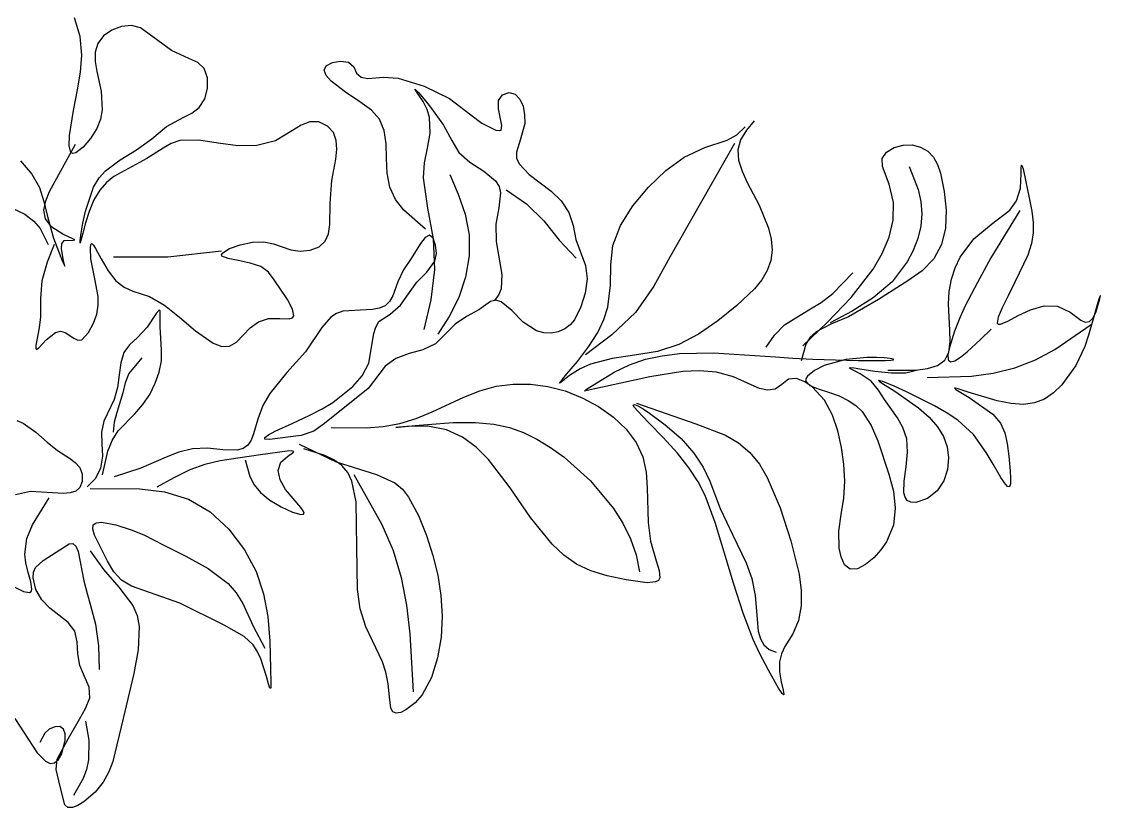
# Model space of a CAD drawing. Extents: x 1292 to 1769, y 219 to 688.
# Drawn here: x 1594.8 to 1769.2, y 363.5 to 490.5 of the extents above; entities that cross this region are included whole.
import ezdxf

# ---------------------------------------------------------------- set-up
doc = ezdxf.new("R2010")
doc.units = 0
doc.header["$LTSCALE"] = 0.9
doc.header["$MEASUREMENT"] = 0
doc.layers.add('3', color=3, linetype='CONTINUOUS')

msp = doc.modelspace()

# ---------------------------------------------------------------- linework, layer by layer
at = {"layer": '3'}
for p, q in [((1604.23, 488.14), (1603.32, 491.15)), ((1609.36, 489.17), (1608.02, 488.22)), ((1610.93, 489.77), (1609.36, 489.17)), ((1612.54, 489.93), (1610.93, 489.77)), ((1614, 489.55), (1612.54, 489.93)), ((1618.99, 485.87), (1614, 489.55)), ((1604.48, 485.13), (1604.23, 488.14)), ((1607.09, 486.99), (1606.68, 485.59)), ((1608.02, 488.22), (1607.09, 486.99)), ((1604.3, 482.37), (1604.48, 485.13)), ((1606.68, 485.59), (1606.68, 484.06)), ((1621.79, 484.56), (1618.99, 485.87)), ((1606.68, 484.06), (1606.93, 482.46)), ((1623.23, 483.94), (1621.79, 484.56)), ((1624.3, 482.93), (1623.23, 483.94)), ((1603.82, 479.53), (1604.3, 482.37)), ((1606.93, 482.46), (1607.61, 479.28)), ((1624.82, 481.45), (1624.3, 482.93)), ((1624.82, 479.73), (1624.82, 481.45)), ((1624.36, 478.05), (1624.82, 479.73)), ((1603.15, 476.18), (1603.82, 479.53)), ((1607.61, 479.28), (1607.78, 476.26)), ((1623.48, 476.67), (1624.36, 478.05)), ((1658.37, 479.56), (1658.41, 479.61)), ((1658.88, 478.83), (1658.37, 479.56)), ((1658.41, 479.61), (1658.94, 479.06)), ((1659.66, 477.64), (1658.88, 478.83)), ((1658.94, 479.06), (1659.81, 478.04)), ((1659.81, 478.04), (1660.87, 476.72)), ((1607.78, 476.26), (1607.5, 474.76)), ((1622.27, 475.74), (1623.48, 476.67)), ((1660.34, 476.31), (1659.66, 477.64)), ((1660.72, 475.01), (1660.34, 476.31)), ((1660.87, 476.72), (1662.96, 473.79)), ((1602.5, 472.15), (1603.15, 476.18)), ((1607.5, 474.76), (1606.9, 473.23)), ((1618.19, 473.56), (1620.88, 475.06)), ((1620.88, 475.06), (1622.27, 475.74)), ((1660.81, 472.5), (1660.72, 475.01)), ((1713.19, 474.5), (1711.95, 472.99)), ((1606.9, 473.23), (1605.92, 471.66)), ((1615.83, 471.59), (1618.19, 473.56)), ((1638.58, 472.95), (1635.79, 471.26)), ((1639.95, 473.81), (1638.58, 472.95)), ((1641.34, 474.35), (1639.95, 473.81)), ((1642.8, 474.33), (1641.34, 474.35)), ((1644.2, 473.64), (1642.8, 474.33)), ((1645.17, 472.6), (1644.2, 473.64)), ((1662.96, 473.79), (1664.31, 471.3)), ((1710.4, 472.22), (1711.72, 473.52)), ((1711.95, 472.99), (1710.98, 471.44)), ((1602.44, 470.43), (1602.5, 472.15)), ((1605.92, 471.66), (1604.69, 470.23)), ((1613.32, 469.78), (1615.83, 471.59)), ((1620.37, 471.29), (1618.97, 470.83)), ((1623.39, 471.36), (1620.37, 471.29)), ((1626.55, 470.86), (1623.39, 471.36)), ((1635.79, 471.26), (1632.82, 470.49)), ((1645.64, 471.34), (1645.17, 472.6)), ((1645.73, 469.91), (1645.64, 471.34)), ((1660.38, 470.08), (1660.81, 472.5)), ((1664.31, 471.3), (1665.45, 469.36)), ((1705.23, 470.2), (1708.81, 471.35)), ((1708.81, 471.35), (1710.4, 472.22)), ((1710.98, 471.44), (1710.55, 469.83)), ((1602.73, 469.38), (1602.44, 470.43)), ((1603.06, 469.22), (1602.73, 469.38)), ((1603.52, 469.33), (1603.06, 469.22)), ((1604.69, 470.23), (1603.52, 469.33)), ((1610.68, 468.19), (1613.32, 469.78)), ((1617.63, 470.1), (1615.01, 468.38)), ((1618.97, 470.83), (1617.63, 470.1)), ((1629.72, 470.46), (1626.55, 470.86)), ((1632.82, 470.49), (1629.72, 470.46)), ((1645.57, 468.32), (1645.73, 469.91)), ((1659.9, 467.69), (1660.38, 470.08)), ((1665.45, 469.36), (1667.22, 467.79)), ((1710, 470.81), (1699.55, 452.45)), ((1701.91, 468.62), (1705.23, 470.2)), ((1710.55, 469.83), (1710.69, 468.13)), ((1733.89, 468.39), (1734.57, 469.45)), ((1734.57, 469.45), (1735.83, 470.21)), ((1735.83, 470.21), (1737.27, 470.58)), ((1737.27, 470.58), (1738.74, 470.59)), ((1738.74, 470.59), (1740.11, 470.25)), ((1740.11, 470.25), (1741.28, 469.59)), ((1741.28, 469.59), (1742.18, 468.62)), ((1608.3, 466.43), (1610.68, 468.19)), ((1615.01, 468.38), (1609.68, 465.5)), ((1644.94, 464.83), (1645.57, 468.32)), ((1659.76, 465.27), (1659.9, 467.69)), ((1667.22, 467.79), (1669.48, 466.38)), ((1698.9, 466.44), (1701.91, 468.62)), ((1710.69, 468.13), (1711.25, 466.36)), ((1733.94, 467.11), (1733.89, 468.39)), ((1742.18, 468.62), (1742.86, 467.43)), ((1607.28, 465.27), (1608.3, 466.43)), ((1669.48, 466.38), (1671.4, 464.82)), ((1696.1, 463.78), (1698.9, 466.44)), ((1711.25, 466.36), (1712.08, 464.55)), ((1735.03, 464.23), (1733.94, 467.11)), ((1742.86, 467.43), (1743.35, 466.06)), ((1743.35, 466.06), (1743.94, 463.07)), ((1756.24, 463.63), (1756.37, 465.96)), ((1756.37, 466.86), (1756.4, 467.35)), ((1756.37, 465.96), (1756.37, 466.86)), ((1756.4, 467.35), (1756.5, 467.28)), ((1756.5, 467.28), (1756.68, 466.71)), ((1756.68, 466.71), (1757.15, 464.61)), ((1606.41, 463.76), (1607.28, 465.27)), ((1608.47, 464.53), (1607.39, 463.3)), ((1609.68, 465.5), (1608.47, 464.53)), ((1644.66, 461.16), (1644.94, 464.83)), ((1660.43, 460.38), (1659.76, 465.27)), ((1671.4, 464.82), (1671.96, 463.9)), ((1712.08, 464.55), (1714, 460.85)), ((1735.73, 461.3), (1735.03, 464.23)), ((1757.15, 464.61), (1757.67, 462.06)), ((1605.1, 459.91), (1606.41, 463.76)), ((1607.39, 463.3), (1606.46, 461.71)), ((1672.17, 462.85), (1671.93, 460.44)), ((1671.96, 463.9), (1672.17, 462.85)), ((1693.57, 460.78), (1696.1, 463.78)), ((1743.94, 463.07), (1744.22, 460.04)), ((1755.62, 461.57), (1756.24, 463.63)), ((1606.46, 461.71), (1605.7, 459.85)), ((1644.61, 457.71), (1644.66, 461.16)), ((1691.57, 457.59), (1693.57, 460.78)), ((1714, 460.85), (1715.5, 457.16)), ((1735.7, 458.44), (1735.73, 461.3)), ((1754.53, 460.04), (1755.62, 461.57)), ((1757.67, 462.06), (1758.08, 459.88)), ((1593.36, 460.31), (1595.26, 459.39)), ((1595.26, 459.39), (1596.72, 458.29)), ((1604.66, 457.97), (1605.1, 459.91)), ((1605.7, 459.85), (1605.1, 457.98)), ((1661.36, 455.43), (1660.43, 460.38)), ((1671.93, 460.44), (1671.45, 457.77)), ((1744.22, 460.04), (1744.12, 457.14)), ((1756.17, 460), (1751.47, 452.35)), ((1751.58, 457.8), (1754.53, 460.04)), ((1758.08, 459.88), (1758.32, 458.05)), ((1596.72, 458.29), (1597.75, 457.08)), ((1597.75, 457.08), (1599.07, 454.49)), ((1604.37, 456.32), (1604.66, 457.97)), ((1605.1, 457.98), (1604.65, 456.33)), ((1644.37, 456.24), (1644.61, 457.71)), ((1671.45, 457.77), (1671.49, 454.99)), ((1690.36, 454.36), (1691.57, 457.59)), ((1715.5, 457.16), (1715.94, 455.36)), ((1735.05, 455.68), (1735.7, 458.44)), ((1744.12, 457.14), (1743.5, 454.48)), ((1748.7, 455.44), (1751.58, 457.8)), ((1758.32, 458.05), (1758.33, 456.38)), ((1604.22, 455.17), (1604.37, 456.32)), ((1604.65, 456.33), (1604.36, 455.16)), ((1643.82, 455.02), (1644.37, 456.24)), ((1661.59, 450.46), (1661.36, 455.43)), ((1715.94, 455.36), (1716.09, 453.6)), ((1733.92, 453.03), (1735.05, 455.68)), ((1746.49, 452.45), (1748.7, 455.44)), ((1758.33, 456.38), (1758.05, 454.69)), ((1600.05, 454.49), (1598.87, 451.66)), ((1604.22, 454.73), (1604.22, 455.17)), ((1604.36, 455.16), (1604.22, 454.73)), ((1605.89, 453.92), (1605.95, 454.5)), ((1605.98, 452.16), (1605.89, 453.92)), ((1605.95, 454.5), (1606.12, 454.65)), ((1606.12, 454.65), (1606.38, 454.42)), ((1606.38, 454.42), (1606.72, 453.88)), ((1606.72, 453.88), (1607.62, 452.19)), ((1627.27, 453.16), (1628.37, 453.83)), ((1628.37, 453.83), (1630.1, 454.47)), ((1630.1, 454.47), (1632.08, 454.89)), ((1632.08, 454.89), (1633.92, 454.94)), ((1633.92, 454.94), (1635.48, 454.62)), ((1635.48, 454.62), (1638.28, 453.66)), ((1638.28, 453.66), (1639.81, 453.45)), ((1639.81, 453.45), (1641.43, 453.6)), ((1641.43, 453.6), (1642.85, 454.13)), ((1642.85, 454.13), (1643.82, 455.02)), ((1671.49, 454.99), (1672.43, 449.67)), ((1690.02, 451.19), (1690.36, 454.36)), ((1716.09, 453.6), (1715.9, 451.91)), ((1743.5, 454.48), (1742.25, 452.17)), ((1758.05, 454.69), (1757.43, 452.8)), ((1606.6, 448.93), (1605.98, 452.16)), ((1607.62, 452.19), (1608.74, 450.24)), ((1609.63, 452.52), (1618.38, 452.51)), ((1618.38, 452.51), (1627.07, 453.5)), ((1627.07, 452.85), (1627.27, 453.16)), ((1627.16, 452.6), (1627.07, 452.85)), ((1628.14, 452.22), (1627.16, 452.6)), ((1629.8, 451.9), (1628.14, 452.22)), ((1631.72, 451.51), (1629.8, 451.9)), ((1699.55, 452.45), (1697, 447.77)), ((1715.9, 451.91), (1715.32, 450.31)), ((1732.43, 450.51), (1733.92, 453.03)), ((1742.25, 452.17), (1740.34, 450.26)), ((1745.68, 450.73), (1746.49, 452.45)), ((1751.47, 452.35), (1749.3, 448.37)), ((1757.43, 452.8), (1755.37, 448.41)), ((1598.87, 451.66), (1598.04, 448.64)), ((1608.74, 450.24), (1610.01, 448.63)), ((1633.46, 450.92), (1631.72, 451.51)), ((1634.68, 450.03), (1633.46, 450.92)), ((1635.6, 448.8), (1634.68, 450.03)), ((1661, 445.57), (1661.59, 450.46)), ((1689.99, 447.93), (1690.02, 451.19)), ((1715.32, 450.31), (1714.42, 448.78)), ((1728.88, 445.92), (1732.43, 450.51)), ((1740.34, 450.26), (1738.02, 448.63)), ((1745.08, 448.89), (1745.68, 450.73)), ((1598.04, 448.64), (1597.81, 445.77)), ((1607.14, 446.11), (1606.6, 448.93)), ((1610.01, 448.63), (1611.35, 447.6)), ((1637.75, 445.6), (1635.6, 448.8)), ((1672.43, 449.67), (1672.32, 447.36)), ((1714.42, 448.78), (1713.25, 447.32)), ((1738.02, 448.63), (1733.29, 445.59)), ((1744.73, 446.93), (1745.08, 448.89)), ((1749.3, 448.37), (1747.34, 444.57)), ((1755.37, 448.41), (1754.25, 446.22)), ((1611.35, 447.6), (1612.73, 446.97)), ((1612.73, 446.97), (1615.43, 446.07)), ((1672.32, 447.36), (1671.89, 446.33)), ((1689.53, 444.36), (1689.99, 447.93)), ((1697, 447.77), (1693.99, 443.49)), ((1713.25, 447.32), (1710.4, 444.62)), ((1744.62, 444.87), (1744.73, 446.93)), ((1597.81, 445.77), (1597.81, 442.83)), ((1607.15, 444.7), (1607.14, 446.11)), ((1615.43, 446.07), (1617.89, 444.68)), ((1638.58, 444.07), (1637.75, 445.6)), ((1659.84, 440.75), (1661, 445.57)), ((1671.89, 446.33), (1671.14, 445.42)), ((1725.03, 441.89), (1728.88, 445.92)), ((1733.29, 445.59), (1728.47, 442.83)), ((1744.86, 440.67), (1744.62, 444.87)), ((1754.25, 446.22), (1753.29, 444.28)), ((1768.48, 443.65), (1769.09, 445.71)), ((1768.94, 445.68), (1768.67, 444.76)), ((1769.13, 446.23), (1768.94, 445.68)), ((1769.09, 445.71), (1769.18, 446.26)), ((1769.18, 446.26), (1769.13, 446.23)), ((1606.37, 441.77), (1606.9, 443.26)), ((1606.9, 443.26), (1607.15, 444.7)), ((1617.89, 444.68), (1620.28, 442.75)), ((1638.78, 442.96), (1638.58, 444.07)), ((1688.91, 442.39), (1689.53, 444.36)), ((1693.99, 443.49), (1690.2, 439.88)), ((1710.4, 444.62), (1707.31, 442.17)), ((1747.34, 444.57), (1746.45, 442.67)), ((1753.29, 444.28), (1752.65, 442.74)), ((1755.88, 443.02), (1757.9, 443.96)), ((1757.9, 443.96), (1760.09, 444.58)), ((1760.09, 444.58), (1762.27, 444.54)), ((1762.27, 444.54), (1764.27, 443.56)), ((1764.27, 443.56), (1765.99, 442.29)), ((1768.67, 444.76), (1767.95, 442.29)), ((1767.99, 442.66), (1768.48, 443.65)), ((1597.81, 442.83), (1597.61, 441.04)), ((1605.56, 440.26), (1606.37, 441.77)), ((1620.28, 442.75), (1622.87, 440.55)), ((1631.74, 441.01), (1633.06, 442.01)), ((1633.06, 442.01), (1634.68, 442.53)), ((1634.68, 442.53), (1636.5, 442.54)), ((1636.5, 442.54), (1638.04, 442.51)), ((1638.04, 442.51), (1638.54, 442.65)), ((1638.54, 442.65), (1638.78, 442.96)), ((1687.91, 440.26), (1688.91, 442.39)), ((1707.31, 442.17), (1704.22, 440.02)), ((1721.05, 438.14), (1725.03, 441.89)), ((1725.73, 441.7), (1723.22, 440.38)), ((1728.47, 442.83), (1725.73, 441.7)), ((1746.45, 442.67), (1745.58, 440.48)), ((1752.65, 442.74), (1752.51, 441.8)), ((1752.51, 441.8), (1752.67, 441.6)), ((1752.67, 441.6), (1753.01, 441.6)), ((1753.01, 441.6), (1754.19, 442.12)), ((1754.19, 442.12), (1755.88, 443.02)), ((1761.83, 437.52), (1767.71, 441.58)), ((1765.99, 442.29), (1766.74, 441.95)), ((1766.74, 441.95), (1767.41, 442.04)), ((1767.95, 442.29), (1767.24, 439.86)), ((1767.41, 442.04), (1767.99, 442.66)), ((1597.61, 441.04), (1597.22, 439.05)), ((1598.73, 439.08), (1600.25, 440.28)), ((1600.25, 440.28), (1601.04, 440.48)), ((1601.04, 440.48), (1601.8, 440.29)), ((1601.8, 440.29), (1603.21, 439.35)), ((1604.48, 439.09), (1605.56, 440.26)), ((1622.87, 440.55), (1625.72, 438.54)), ((1629.52, 438.74), (1630.6, 439.82)), ((1630.6, 439.82), (1631.74, 441.01)), ((1690.2, 439.88), (1685.93, 436.67)), ((1686.44, 437.96), (1687.91, 440.26)), ((1704.22, 440.02), (1701.01, 438.32)), ((1723.22, 440.38), (1722.24, 439.5)), ((1745.58, 440.48), (1744.76, 437.87)), ((1744.9, 438.75), (1744.86, 440.67)), ((1749.8, 439.16), (1751.5, 440.84)), ((1767.24, 439.86), (1766.64, 438.01)), ((1597.07, 438.22), (1597.04, 437.67)), ((1597.22, 439.05), (1597.07, 438.22)), ((1597.19, 437.54), (1597.55, 437.82)), ((1597.55, 437.82), (1598.73, 439.08)), ((1603.21, 439.35), (1603.87, 439.03)), ((1603.87, 439.03), (1604.48, 439.09)), ((1625.72, 438.54), (1627.12, 438.02)), ((1627.12, 438.02), (1628.39, 438.06)), ((1628.39, 438.06), (1629.52, 438.74)), ((1684.62, 435.59), (1686.44, 437.96)), ((1701.01, 438.32), (1697.55, 437.22)), ((1721.54, 438.4), (1720.81, 435.69)), ((1722.24, 439.5), (1721.54, 438.4)), ((1744.76, 437.87), (1744.53, 436.68)), ((1744.68, 437.09), (1744.9, 438.75)), ((1747.62, 437.15), (1749.8, 439.16)), ((1766.64, 438.01), (1765.2, 434.93)), ((1597.04, 437.67), (1597.19, 437.54)), ((1614.21, 436.18), (1612.09, 433.65)), ((1690.23, 436.07), (1686.75, 435.16)), ((1693.88, 436.61), (1690.23, 436.07)), ((1697.55, 437.22), (1693.88, 436.61)), ((1744.02, 435.79), (1744.68, 437.09)), ((1744.53, 436.68), (1744.56, 435.84)), ((1745.63, 435.71), (1746.56, 436.3)), ((1746.56, 436.3), (1747.62, 437.15)), ((1758.68, 435.86), (1761.83, 437.52)), ((1682.92, 433.57), (1684.62, 435.59)), ((1685.05, 434.4), (1683.36, 433.32)), ((1686.75, 435.16), (1685.05, 434.4)), ((1728.54, 434.58), (1728.78, 434.62)), ((1728.76, 434.4), (1728.54, 434.58)), ((1729.42, 434.07), (1728.76, 434.4)), ((1728.78, 434.62), (1729.39, 434.55)), ((1729.39, 434.55), (1730.3, 434.41)), ((1730.3, 434.41), (1732.71, 434.03)), ((1739.27, 434.21), (1741.22, 434.44)), ((1741.22, 434.44), (1742.84, 434.93)), ((1742.84, 434.93), (1744.02, 435.79)), ((1744.56, 435.84), (1744.93, 435.52)), ((1744.93, 435.52), (1745.63, 435.71)), ((1751.86, 433.71), (1755.33, 434.59)), ((1755.33, 434.59), (1758.68, 435.86)), ((1765.2, 434.93), (1762.96, 431.84)), ((1612.09, 433.65), (1611.5, 432.15)), ((1681.85, 432.29), (1682.27, 432.81)), ((1682.54, 432.68), (1681.94, 432.2)), ((1682.27, 432.81), (1682.92, 433.57)), ((1683.36, 433.32), (1682.54, 432.68)), ((1730.33, 433.6), (1729.42, 434.07)), ((1732.1, 432.4), (1730.33, 433.6)), ((1732.71, 434.03), (1735.39, 433.73)), ((1734.8, 434.21), (1739.27, 434.21)), ((1735.39, 433.73), (1737.72, 433.77)), ((1737.72, 433.77), (1739.47, 434.21)), ((1741.19, 432.98), (1748.32, 433.21)), ((1748.32, 433.21), (1751.86, 433.71)), ((1611.5, 432.15), (1611.13, 430.53)), ((1666.24, 429.84), (1668.83, 430.86)), ((1668.83, 430.86), (1671.5, 431.59)), ((1671.5, 431.59), (1674.24, 431.94)), ((1674.24, 431.94), (1677.04, 431.93)), ((1677.04, 431.93), (1679.85, 431.56)), ((1679.85, 431.56), (1682.64, 430.82)), ((1681.72, 432.07), (1681.85, 432.29)), ((1681.94, 432.2), (1681.72, 432.07)), ((1733.33, 430.98), (1732.1, 432.4)), ((1733.43, 432.54), (1733.32, 432.52)), ((1733.32, 432.52), (1733.45, 432.38)), ((1734.29, 429.47), (1733.33, 430.98)), ((1734.3, 432.25), (1733.43, 432.54)), ((1733.45, 432.38), (1734.36, 431.77)), ((1735.84, 431.6), (1734.3, 432.25)), ((1734.36, 431.77), (1735.92, 430.78)), ((1737.84, 430.69), (1735.84, 431.6)), ((1745.73, 431.28), (1745.61, 431.26)), ((1745.61, 431.26), (1745.83, 431.08)), ((1746.17, 431.17), (1745.73, 431.28)), ((1745.83, 431.08), (1746.34, 430.76)), ((1747.78, 430.65), (1746.17, 431.17)), ((1762.96, 431.84), (1761.6, 430.52)), ((1611.13, 430.53), (1610.17, 427.35)), ((1661.14, 427.46), (1666.24, 429.84)), ((1682.64, 430.82), (1685.39, 429.73)), ((1685.39, 429.73), (1688.02, 428.31)), ((1736.35, 426.5), (1734.29, 429.47)), ((1735.92, 430.78), (1739.77, 428.1)), ((1742.34, 428.41), (1737.84, 430.69)), ((1746.34, 430.76), (1747.97, 429.78)), ((1752.47, 429.23), (1747.78, 430.65)), ((1747.97, 429.78), (1751.78, 427.06)), ((1754.76, 428.78), (1752.47, 429.23)), ((1760.12, 429.52), (1758.52, 428.9)), ((1761.6, 430.52), (1760.12, 429.52)), ((1610.17, 427.35), (1609.72, 425.78)), ((1658.57, 426.38), (1661.14, 427.46)), ((1688.02, 428.31), (1690.44, 426.59)), ((1739.77, 428.1), (1741.5, 426.59)), ((1744.42, 427.22), (1742.34, 428.41)), ((1756.75, 428.66), (1754.76, 428.78)), ((1758.52, 428.9), (1756.75, 428.66)), ((1593.99, 426.05), (1595.03, 425.62)), ((1595.03, 425.62), (1597.08, 424.18)), ((1609.72, 425.78), (1609.54, 424.14)), ((1655.94, 425.57), (1658.57, 426.38)), ((1660.38, 425.42), (1664.55, 425.7)), ((1664.55, 425.7), (1668.13, 425.72)), ((1668.13, 425.72), (1671.11, 425.46)), ((1690.44, 426.59), (1692.52, 424.63)), ((1737.26, 424.9), (1736.35, 426.5)), ((1741.5, 426.59), (1742.85, 425.05)), ((1746.13, 426.09), (1744.42, 427.22)), ((1748.67, 423.8), (1746.13, 426.09)), ((1751.78, 427.06), (1753.02, 425.61)), ((1753.02, 425.61), (1753.75, 424.07)), ((1597.08, 424.18), (1598.88, 422.57)), ((1644.81, 424.93), (1650.46, 424.89)), ((1650.46, 424.89), (1653.23, 425.09)), ((1653.23, 425.09), (1655.94, 425.57)), ((1655.75, 424.97), (1655.24, 424.92)), ((1655.24, 424.92), (1655.64, 424.96)), ((1655.64, 424.96), (1656.76, 425.08)), ((1657.04, 425.1), (1655.75, 424.97)), ((1656.76, 425.08), (1658.4, 425.25)), ((1660.45, 425.12), (1657.04, 425.1)), ((1658.4, 425.25), (1660.38, 425.42)), ((1663.47, 424.52), (1660.45, 425.12)), ((1666.05, 423.35), (1663.47, 424.52)), ((1671.11, 425.46), (1673.65, 424.93)), ((1673.65, 424.93), (1675.92, 424.12)), ((1675.92, 424.12), (1678.08, 423.04)), ((1692.52, 424.63), (1694.15, 422.47)), ((1737.87, 423.06), (1737.26, 424.9)), ((1742.85, 425.05), (1743.82, 423.46)), ((1753.75, 424.07), (1754.13, 422.34)), ((1598.88, 422.57), (1600.57, 421.18)), ((1639.65, 422.23), (1645.63, 419.39)), ((1668.28, 421.72), (1666.05, 423.35)), ((1678.08, 423.04), (1680.27, 421.69)), ((1694.15, 422.47), (1695.22, 420.16)), ((1738.01, 420.91), (1737.87, 423.06)), ((1743.82, 423.46), (1744.41, 421.78)), ((1750.73, 420.9), (1748.67, 423.8)), ((1754.13, 422.34), (1754.35, 420.31)), ((1600.57, 421.18), (1602.52, 419.96)), ((1633.37, 420.48), (1629.73, 419.97)), ((1637.69, 421.09), (1633.37, 420.48)), ((1636.68, 419.32), (1638.01, 420.42)), ((1638.42, 421.13), (1637.69, 421.09)), ((1638.01, 420.42), (1638.61, 420.81)), ((1638.77, 421.05), (1638.42, 421.13)), ((1638.61, 420.81), (1638.77, 421.05)), ((1643.77, 420.4), (1640.39, 421.49)), ((1645.26, 419.69), (1643.77, 420.4)), ((1670.24, 419.74), (1668.28, 421.72)), ((1680.27, 421.69), (1682.48, 420.1)), ((1737.77, 418.54), (1738.01, 420.91)), ((1744.41, 421.78), (1744.63, 420)), ((1751.84, 419), (1750.73, 420.9)), ((1602.52, 419.96), (1603.44, 419.28)), ((1603.44, 419.28), (1604.15, 418.43)), ((1624.37, 418.93), (1621.97, 418.07)), ((1626.84, 419.51), (1624.37, 418.93)), ((1629.73, 419.97), (1626.84, 419.51)), ((1630.89, 419.71), (1631.68, 416.99)), ((1636.22, 417.97), (1636.68, 419.32)), ((1646.52, 418.79), (1645.26, 419.69)), ((1645.63, 419.39), (1652.14, 417.34)), ((1647.49, 417.63), (1646.52, 418.79)), ((1673.74, 415.17), (1670.24, 419.74)), ((1682.48, 420.1), (1686.75, 416.29)), ((1695.22, 420.16), (1695.74, 417.72)), ((1744.63, 420), (1744.45, 418.13)), ((1753.09, 416.85), (1751.84, 419)), ((1754.35, 420.31), (1754.57, 417.91)), ((1604.15, 418.43), (1604.53, 417.36)), ((1604.53, 417.36), (1604.54, 416.19)), ((1621.97, 418.07), (1619.38, 416.8)), ((1631.68, 416.99), (1632.37, 415.67)), ((1636.55, 416.47), (1636.22, 417.97)), ((1648.16, 416.23), (1647.49, 417.63)), ((1652.14, 417.34), (1655.11, 415.97)), ((1695.74, 417.72), (1695.91, 415.15)), ((1737.47, 416.26), (1737.77, 418.54)), ((1744.45, 418.13), (1743.85, 416.3)), ((1754.57, 417.91), (1754.65, 416.75)), ((1604.2, 415.23), (1603.54, 414.63)), ((1604.54, 416.19), (1604.2, 415.23)), ((1619.38, 416.8), (1616.64, 415.29)), ((1632.37, 415.67), (1633.39, 414.39)), ((1637.45, 414.91), (1636.55, 416.47)), ((1648.85, 412.91), (1648.16, 416.23)), ((1655.11, 415.97), (1656.32, 414.94)), ((1677.06, 410.39), (1673.74, 415.17)), ((1686.75, 416.29), (1690.46, 411.85)), ((1695.91, 415.15), (1696.06, 409.56)), ((1737.42, 414.35), (1737.47, 416.26)), ((1743.85, 416.3), (1742.79, 414.68)), ((1753.68, 415.95), (1753.09, 416.85)), ((1754.17, 415.39), (1753.68, 415.95)), ((1754.49, 415.33), (1754.17, 415.39)), ((1754.64, 415.83), (1754.49, 415.33)), ((1754.65, 416.75), (1754.64, 415.83)), ((1596.19, 414.55), (1593.79, 414.04)), ((1601.51, 414.26), (1596.19, 414.55)), ((1596.53, 409.2), (1599.21, 413.57)), ((1602.63, 414.33), (1601.51, 414.26)), ((1603.54, 414.63), (1602.63, 414.33)), ((1633.39, 414.39), (1634.87, 413.16)), ((1639.89, 411.99), (1637.45, 414.91)), ((1656.32, 414.94), (1657.34, 413.68)), ((1657.34, 413.68), (1658.95, 410.67)), ((1737.59, 413.63), (1737.42, 414.35)), ((1737.94, 413.11), (1737.59, 413.63)), ((1741.21, 413.45), (1739.32, 412.82)), ((1742.79, 414.68), (1741.21, 413.45)), ((1634.87, 413.16), (1636.72, 412.07)), ((1636.72, 412.07), (1638.55, 411.24)), ((1640.3, 411.46), (1639.89, 411.99)), ((1648.94, 405.59), (1648.85, 412.91)), ((1690.46, 411.85), (1691.98, 409.45)), ((1738.51, 412.84), (1737.94, 413.11)), ((1739.32, 412.82), (1738.51, 412.84)), ((1638.55, 411.24), (1639.93, 410.86)), ((1639.93, 410.86), (1640.33, 410.89)), ((1640.47, 411.08), (1640.3, 411.46)), ((1640.33, 410.89), (1640.47, 411.08)), ((1658.95, 410.67), (1660.21, 407.44)), ((1680.54, 406.05), (1677.06, 410.39)), ((1595.61, 406.95), (1596.53, 409.2)), ((1691.98, 409.45), (1693.21, 406.94)), ((1696.06, 409.56), (1696.46, 406.53)), ((1595.27, 404.46), (1595.61, 406.95)), ((1660.21, 407.44), (1661.25, 404.24)), ((1693.21, 406.94), (1694.1, 404.32)), ((1696.46, 406.53), (1697.36, 403.34)), ((1598.24, 403.43), (1601.7, 405.62)), ((1601.7, 405.62), (1602.46, 406.13)), ((1602.46, 406.13), (1603.07, 406.17)), ((1603.07, 406.17), (1603.53, 405.71)), ((1603.53, 405.71), (1603.89, 404.86)), ((1603.89, 404.86), (1604.84, 400.12)), ((1605.84, 404.97), (1607.99, 401.96)), ((1649.06, 398.73), (1648.94, 405.59)), ((1682.44, 404.27), (1680.54, 406.05)), ((1595.42, 403.04), (1595.27, 404.46)), ((1595.8, 401.49), (1595.42, 403.04)), ((1596.99, 402.26), (1598.24, 403.43)), ((1661.25, 404.24), (1662.05, 401.02)), ((1684.5, 402.84), (1682.44, 404.27)), ((1694.1, 404.32), (1694.66, 401.6)), ((1697.36, 403.34), (1697.86, 401.8)), ((1596.24, 399.97), (1595.8, 401.49)), ((1596.61, 400.64), (1596.68, 401.52)), ((1596.68, 401.52), (1596.99, 402.26)), ((1607.99, 401.96), (1610.48, 399.1)), ((1686.79, 401.76), (1684.5, 402.84)), ((1689.42, 400.94), (1686.79, 401.76)), ((1697.86, 401.8), (1697.95, 400.59)), ((1592.29, 399.83), (1595.06, 398.43)), ((1596.43, 398.79), (1596.24, 399.97)), ((1597.05, 398.73), (1596.61, 400.64)), ((1604.84, 400.12), (1605.34, 398.09)), ((1662.05, 401.02), (1662.55, 397.76)), ((1692.48, 400.29), (1689.42, 400.94)), ((1695.9, 399.82), (1692.48, 400.29)), ((1697.26, 399.95), (1695.9, 399.82)), ((1697.71, 400.2), (1697.26, 399.95)), ((1697.95, 400.59), (1697.71, 400.2)), ((1595.06, 398.43), (1596.06, 398.25)), ((1596.06, 398.25), (1596.33, 398.42)), ((1596.33, 398.42), (1596.43, 398.79)), ((1598.03, 397.05), (1597.05, 398.73)), ((1605.34, 398.09), (1605.86, 396.35)), ((1610.48, 399.1), (1612.72, 396.15)), ((1649.52, 395.6), (1649.06, 398.73)), ((1662.55, 397.76), (1662.74, 394.42)), ((1599.32, 395.73), (1598.03, 397.05)), ((1605.86, 396.35), (1606.73, 393.15)), ((1612.72, 396.15), (1613.42, 394.51)), ((1600.78, 394.59), (1599.32, 395.73)), ((1602.27, 393.41), (1600.78, 394.59)), ((1613.42, 394.51), (1613.76, 392.75)), ((1650.43, 392.71), (1649.52, 395.6)), ((1662.74, 394.42), (1662.57, 391.03)), ((1603.37, 391.99), (1602.27, 393.41)), ((1606.73, 393.15), (1607.17, 389.64)), ((1613.76, 392.75), (1613.62, 388.97)), ((1653.12, 387.03), (1650.43, 392.71)), ((1603.77, 390.25), (1603.37, 391.99)), ((1662.57, 391.03), (1662, 387.68)), ((1603.86, 388.34), (1603.77, 390.25)), ((1607.17, 389.64), (1607.31, 385.81)), ((1613.62, 388.97), (1612.92, 385.14)), ((1604.15, 386.42), (1603.86, 388.34)), ((1662, 387.68), (1661.01, 384.52)), ((1604.91, 384.64), (1604.15, 386.42)), ((1653.67, 385.35), (1653.12, 387.03)), ((1605.66, 382.93), (1604.91, 384.64)), ((1612.92, 385.14), (1611.18, 377.86)), ((1654.05, 383.48), (1653.67, 385.35)), ((1661.01, 384.52), (1659.52, 381.68)), ((1605.77, 381.22), (1605.66, 382.93)), ((1654.23, 381.39), (1654.05, 383.48)), ((1605.1, 379.48), (1605.77, 381.22)), ((1654.48, 379.53), (1654.23, 381.39)), ((1658.41, 380.42), (1656.9, 379.28)), ((1659.52, 381.68), (1658.41, 380.42)), ((1604.13, 377.79), (1605.1, 379.48)), ((1654.8, 378.94), (1654.48, 379.53)), ((1655.33, 378.72), (1654.8, 378.94)), ((1656.07, 378.87), (1655.33, 378.72)), ((1656.9, 379.28), (1656.07, 378.87)), ((1593.67, 377.88), (1597.29, 372.32)), ((1602.3, 374.59), (1604.13, 377.79)), ((1611.18, 377.86), (1609.51, 370.94)), ((1598.5, 375.53), (1597.73, 374.02)), ((1599.24, 376.13), (1598.5, 375.53)), ((1600.12, 376.51), (1599.24, 376.13)), ((1600.94, 376.56), (1600.12, 376.51)), ((1601.51, 376.17), (1600.94, 376.56)), ((1601.79, 375.39), (1601.51, 376.17)), ((1601.82, 374.36), (1601.79, 375.39)), ((1600.5, 371.32), (1602.3, 374.59)), ((1601.24, 372.15), (1601.82, 374.36)), ((1597.29, 372.32), (1598.62, 370.98)), ((1600.71, 371.25), (1601.24, 372.15)), ((1598.62, 370.98), (1599.36, 370.61)), ((1599.36, 370.61), (1600.07, 370.69)), ((1600.07, 370.69), (1600.71, 371.25)), ((1600.37, 369.61), (1600.5, 371.32)), ((1609.51, 370.94), (1608.89, 369.26)), ((1600.77, 367.8), (1600.37, 369.61)), ((1608.89, 369.26), (1607.96, 367.6)), ((1601.24, 365.79), (1600.77, 367.8)), ((1607.96, 367.6), (1606.63, 365.96)), ((1601.73, 363.94), (1601.24, 365.79)), ((1606.63, 365.96), (1604.82, 364.42)), ((1602.24, 363.51), (1601.73, 363.94)), ((1602.97, 363.5), (1602.24, 363.51)), ((1603.86, 363.83), (1602.97, 363.5)), ((1604.82, 364.42), (1603.86, 363.83))]:
    msp.add_line(p, q, dxfattribs=at)
at = {"layer": '3', "extrusion": (0, 0, -1)}
for p, q in [((1643.68, 482.67), (1644.01, 483.39)), ((1644.01, 483.39), (1645.01, 483.92)), ((1645.01, 483.92), (1646.33, 484.15)), ((1646.33, 484.15), (1647.61, 483.97)), ((1647.61, 483.97), (1648.47, 483.25)), ((1648.47, 483.25), (1648.93, 482.2)), ((1644, 481.83), (1643.68, 482.67)), ((1644.8, 480.93), (1644, 481.83)), ((1648.93, 482.2), (1649.64, 481.54)), ((1649.64, 481.54), (1650.72, 481.35)), ((1650.72, 481.35), (1653.29, 481.54)), ((1653.29, 481.54), (1655.62, 481.39)), ((1647.15, 479.11), (1644.8, 480.93)), ((1655.62, 481.39), (1659.84, 480.09)), ((1659.84, 480.09), (1663.95, 478.09)), ((1649.46, 477.57), (1647.15, 479.11)), ((1663.95, 478.09), (1667.39, 475.47)), ((1671.88, 477.76), (1672.5, 478.71)), ((1672.5, 478.71), (1673.59, 479.07)), ((1673.59, 479.07), (1674.57, 478.8)), ((1674.57, 478.8), (1675.32, 478.01)), ((1675.32, 478.01), (1675.83, 476.85)), ((1651.31, 476.2), (1649.46, 477.57)), ((1652.64, 474.74), (1651.31, 476.2)), ((1671.89, 476.43), (1671.88, 477.76)), ((1672.43, 473.76), (1671.89, 476.43)), ((1675.83, 476.85), (1676.09, 475.49)), ((1653.39, 472.94), (1652.64, 474.74)), ((1667.39, 475.47), (1669.17, 474.12)), ((1676.09, 475.49), (1676.1, 474.07)), ((1653.68, 470.78), (1653.39, 472.94)), ((1669.17, 474.12), (1671.44, 473.01)), ((1671.44, 473.01), (1671.95, 472.92)), ((1671.95, 472.92), (1672.28, 473.01)), ((1672.28, 473.01), (1672.43, 473.76)), ((1676.1, 474.07), (1675.44, 471.55)), ((1675.44, 471.55), (1674.75, 469.45)), ((1600.76, 465.84), (1603.49, 470.7)), ((1653.77, 468.43), (1653.68, 470.78)), ((1674.75, 469.45), (1674.76, 468.48)), ((1594.57, 468.03), (1596.4, 465.87)), ((1653.89, 466.04), (1653.77, 468.43)), ((1674.76, 468.48), (1675.19, 467.54)), ((1675.19, 467.54), (1676.81, 465.84)), ((1596.4, 465.87), (1597.65, 463.73)), ((1599.29, 463.06), (1600.76, 465.84)), ((1654.3, 463.78), (1653.89, 466.04)), ((1664.02, 465.81), (1665.37, 462.65)), ((1676.81, 465.84), (1680.38, 463.15)), ((1738.24, 467.13), (1739.72, 463.38)), ((1597.65, 463.73), (1598.37, 461.47)), ((1598.67, 461.57), (1599.29, 463.06)), ((1655.21, 461.79), (1654.3, 463.78)), ((1665.37, 462.65), (1666.48, 459.42)), ((1673.1, 463.35), (1676.4, 461.1)), ((1680.38, 463.15), (1681.99, 461.56)), ((1739.72, 463.38), (1740.17, 461.46)), ((1598.37, 460.08), (1598.67, 461.57)), ((1598.37, 461.47), (1598.99, 458.83)), ((1656.58, 460.04), (1655.21, 461.79)), ((1676.4, 461.1), (1679.21, 458.33)), ((1681.99, 461.56), (1683.25, 459.67)), ((1740.17, 461.46), (1740.31, 459.47)), ((1598.62, 458.65), (1598.37, 460.08)), ((1598.99, 458.83), (1599.93, 455.54)), ((1660.09, 456.97), (1656.58, 460.04)), ((1666.48, 459.42), (1667.11, 456.09)), ((1683.25, 459.67), (1683.96, 457.55)), ((1740.31, 459.47), (1740.13, 457.46)), ((1599.63, 457.33), (1598.62, 458.65)), ((1601.43, 456.2), (1599.63, 457.33)), ((1679.21, 458.33), (1681.69, 455.21)), ((1683.96, 457.55), (1684.36, 455.33)), ((1740.13, 457.46), (1739.65, 455.46)), ((1599.93, 455.54), (1601.39, 451.77)), ((1603.05, 455.43), (1601.43, 456.2)), ((1603.36, 455.25), (1603.05, 455.43)), ((1660, 455.62), (1659.26, 454.64)), ((1660.69, 456.01), (1660, 455.62)), ((1661.28, 455.53), (1660.69, 456.01)), ((1661.69, 454.4), (1661.28, 455.53)), ((1667.11, 456.09), (1667.12, 452.65)), ((1684.36, 455.33), (1685.93, 451.13)), ((1739.65, 455.46), (1738.92, 453.52)), ((1601.2, 453.79), (1601.28, 454.62)), ((1601.53, 451.94), (1601.2, 453.79)), ((1601.28, 454.62), (1601.67, 455.17)), ((1601.67, 455.17), (1603.14, 455.23)), ((1603.14, 455.23), (1603.36, 455.25)), ((1659.26, 454.64), (1657.77, 452.26)), ((1661.82, 453.04), (1661.69, 454.4)), ((1681.69, 455.21), (1684.4, 452.3)), ((1738.92, 453.52), (1737.96, 451.68)), ((1601.39, 451.77), (1601.65, 451.21)), ((1601.71, 451.28), (1601.53, 451.94)), ((1657.77, 452.26), (1656.49, 450.42)), ((1660.3, 450.01), (1661.59, 451.83)), ((1661.59, 451.83), (1661.82, 453.04)), ((1667.12, 452.65), (1666.55, 449.22)), ((1601.65, 451.21), (1601.77, 451.01)), ((1601.77, 451.01), (1601.71, 451.28)), ((1656.49, 450.42), (1655.57, 448.45)), ((1685.93, 451.13), (1686.18, 448.94)), ((1737.96, 451.68), (1735.49, 448.47)), ((1655.57, 448.45), (1654.79, 446.22)), ((1657.31, 446.55), (1658.65, 448.41)), ((1658.65, 448.41), (1660.3, 450.01)), ((1666.55, 449.22), (1665.45, 445.93)), ((1686.18, 448.94), (1685.88, 446.66)), ((1725.9, 446.57), (1729.15, 449.93)), ((1735.49, 448.47), (1732.46, 445.89)), ((1656.03, 444.68), (1657.31, 446.55)), ((1685.88, 446.66), (1685.2, 444.41)), ((1724.06, 445.15), (1725.9, 446.57)), ((1654.26, 445.28), (1653.53, 444.61)), ((1654.79, 446.22), (1654.26, 445.28)), ((1665.45, 445.93), (1663.89, 442.88)), ((1670.56, 445.28), (1668.68, 443.94)), ((1671.44, 445.5), (1670.56, 445.28)), ((1672.3, 445.25), (1671.44, 445.5)), ((1674.02, 443.84), (1672.3, 445.25)), ((1722.04, 443.95), (1724.06, 445.15)), ((1732.46, 445.89), (1729.06, 443.75)), ((1616.54, 443.35), (1615.04, 441.13)), ((1617.03, 443.87), (1616.54, 443.35)), ((1617.16, 443.79), (1617.03, 443.87)), ((1617.14, 441.2), (1617.19, 443.42)), ((1617.19, 443.42), (1617.16, 443.79)), ((1645.65, 443.36), (1644.75, 442.77)), ((1646.69, 443.72), (1645.65, 443.36)), ((1651.5, 444.02), (1646.69, 443.72)), ((1652.59, 444.21), (1651.5, 444.02)), ((1652.53, 442.05), (1654.34, 443.25)), ((1653.53, 444.61), (1652.59, 444.21)), ((1654.34, 443.25), (1656.03, 444.68)), ((1668.68, 443.94), (1666.67, 442.84)), ((1675.86, 441.97), (1674.02, 443.84)), ((1685.2, 444.41), (1684.18, 442.35)), ((1718.08, 441.5), (1722.04, 443.95)), ((1729.06, 443.75), (1725.47, 441.83)), ((1644.75, 442.77), (1643.29, 441.08)), ((1652.02, 441.16), (1652.53, 442.05)), ((1664.84, 441.64), (1661.67, 438.45)), ((1663.89, 442.88), (1662.05, 440.02)), ((1666.67, 442.84), (1664.84, 441.64)), ((1677.99, 440.55), (1675.86, 441.97)), ((1683.47, 441.5), (1682.58, 440.85)), ((1684.18, 442.35), (1683.47, 441.5)), ((1716.5, 439.83), (1718.08, 441.5)), ((1615.04, 441.13), (1613.51, 439.45)), ((1617.4, 437.46), (1617.14, 441.2)), ((1643.29, 441.08), (1640.66, 437.17)), ((1650.92, 435.34), (1651.71, 440.11)), ((1651.71, 440.11), (1652.02, 441.16)), ((1679.17, 440.23), (1677.99, 440.55)), ((1680.36, 440.19), (1679.17, 440.23)), ((1681.52, 440.4), (1680.36, 440.19)), ((1682.58, 440.85), (1681.52, 440.4)), ((1715.16, 437.9), (1716.5, 439.83)), ((1612.21, 438.28), (1611.3, 437.02)), ((1613.51, 439.45), (1612.21, 438.28)), ((1661.67, 438.45), (1659.64, 437.5)), ((1611.3, 437.02), (1610.82, 435.37)), ((1617.36, 435.7), (1617.4, 437.46)), ((1640.66, 437.17), (1637.66, 433.81)), ((1655.29, 436.1), (1653.56, 434.81)), ((1657.41, 436.87), (1655.29, 436.1)), ((1659.64, 437.5), (1657.41, 436.87)), ((1695.63, 435.94), (1698.34, 436.53)), ((1698.34, 436.53), (1701.11, 436.87)), ((1701.11, 436.87), (1706.6, 437)), ((1706.6, 437), (1716.66, 436.34)), ((1716.66, 436.34), (1719.47, 436.14)), ((1719.47, 436.14), (1722.66, 435.96)), ((1731.46, 436.25), (1728, 435.9)), ((1732.98, 436.26), (1731.46, 436.25)), ((1734.24, 436.2), (1732.98, 436.26)), ((1735.18, 436.1), (1734.24, 436.2)), ((1735.71, 435.98), (1735.18, 436.1)), ((1610.82, 435.37), (1610.54, 433.43)), ((1617.01, 433.89), (1617.36, 435.7)), ((1649.84, 433.28), (1650.92, 435.34)), ((1653.56, 434.81), (1650.79, 431.21)), ((1690.59, 433.87), (1693.04, 435.05)), ((1693.04, 435.05), (1695.63, 435.94)), ((1722.66, 435.96), (1730.01, 435.74)), ((1724.52, 434.94), (1722.98, 434.15)), ((1728, 435.9), (1724.52, 434.94)), ((1730.01, 435.74), (1733.2, 435.73)), ((1733.2, 435.73), (1734.41, 435.76)), ((1734.41, 435.76), (1735.29, 435.8)), ((1735.29, 435.8), (1735.74, 435.88)), ((1735.74, 435.88), (1735.71, 435.98)), ((1610.54, 433.43), (1610.26, 431.4)), ((1616.37, 432.06), (1617.01, 433.89)), ((1637.66, 433.81), (1634.87, 430.43)), ((1648.34, 431.56), (1649.84, 433.28)), ((1696.32, 433.1), (1685.69, 430.77)), ((1685.93, 431.02), (1690.59, 433.87)), ((1701.66, 433.97), (1696.32, 433.1)), ((1704.36, 434.09), (1701.66, 433.97)), ((1707.09, 433.84), (1704.36, 434.09)), ((1709.87, 433.09), (1707.09, 433.84)), ((1712.7, 431.81), (1709.87, 433.09)), ((1718.77, 432.71), (1717.68, 431.89)), ((1720.03, 432.83), (1718.77, 432.71)), ((1721.37, 432.31), (1720.03, 432.83)), ((1721.56, 432.79), (1721.54, 432.39)), ((1721.84, 433.23), (1721.56, 432.79)), ((1722.98, 434.15), (1721.84, 433.23)), ((1610.26, 431.4), (1609.75, 429.44)), ((1615.48, 430.28), (1616.37, 432.06)), ((1650.79, 431.21), (1643.74, 425.56)), ((1645.1, 428.97), (1648.34, 431.56)), ((1714.07, 431.23), (1712.7, 431.81)), ((1715.38, 430.93), (1714.07, 431.23)), ((1716.59, 431.12), (1715.38, 430.93)), ((1717.68, 431.89), (1716.59, 431.12)), ((1722.63, 431.43), (1721.37, 432.31)), ((1721.54, 432.39), (1722.21, 431.73)), ((1722.21, 431.73), (1723.55, 431.17)), ((1724.56, 429.32), (1722.63, 431.43)), ((1723.55, 431.17), (1725.23, 430.64)), ((1609.75, 429.44), (1608.08, 425.96)), ((1614.37, 428.62), (1615.48, 430.28)), ((1634.87, 430.43), (1633.76, 428.5)), ((1725.84, 426.93), (1724.56, 429.32)), ((1725.23, 430.64), (1726.94, 430.04)), ((1726.94, 430.04), (1728.42, 429.31)), ((1728.42, 429.31), (1729.64, 428.45)), ((1613.06, 427.13), (1614.37, 428.62)), ((1633.76, 428.5), (1632.93, 426.27)), ((1641.24, 426.84), (1643.35, 427.92)), ((1643.35, 427.92), (1645.1, 428.97)), ((1693.66, 428.55), (1693.83, 428.63)), ((1693.87, 428.17), (1693.66, 428.55)), ((1693.83, 428.63), (1694.38, 428.41)), ((1694.4, 427.54), (1693.87, 428.17)), ((1694.17, 428.86), (1703.75, 425.5)), ((1694.38, 428.41), (1695.23, 427.93)), ((1695.2, 426.68), (1694.4, 427.54)), ((1695.23, 427.93), (1696.3, 427.24)), ((1729.64, 428.45), (1730.64, 427.48)), ((1730.64, 427.48), (1732.13, 425.26)), ((1608.08, 425.96), (1607.7, 424.17)), ((1610.4, 424.39), (1613.06, 427.13)), ((1632.93, 426.27), (1632.28, 423.9)), ((1635.76, 424.32), (1638.59, 425.62)), ((1638.59, 425.62), (1641.24, 426.84)), ((1696.19, 425.66), (1695.2, 426.68)), ((1698.5, 423.28), (1696.19, 425.66)), ((1696.3, 427.24), (1698.83, 425.37)), ((1726.71, 424.36), (1725.84, 426.93)), ((1607.7, 424.17), (1607.75, 422.26)), ((1609.41, 422.84), (1610.4, 424.39)), ((1632.28, 423.9), (1631.87, 422.86)), ((1634.69, 423.75), (1635.76, 424.32)), ((1641.99, 424.31), (1639.98, 423.64)), ((1643.74, 425.56), (1641.99, 424.31)), ((1698.83, 425.37), (1701.39, 423.12)), ((1703.75, 425.5), (1708.55, 423.67)), ((1727.33, 421.69), (1726.71, 424.36)), ((1732.13, 425.26), (1733.19, 422.76)), ((1607.75, 422.26), (1607.82, 420.28)), ((1608.72, 421.09), (1609.41, 422.84)), ((1631.87, 422.86), (1631.32, 422.04)), ((1634.08, 423.31), (1634.69, 423.75)), ((1634.1, 423.05), (1634.08, 423.31)), ((1634.84, 422.99), (1634.1, 423.05)), ((1639.98, 423.64), (1634.84, 422.99)), ((1700.8, 420.75), (1698.5, 423.28)), ((1701.39, 423.12), (1703.45, 420.79)), ((1708.55, 423.67), (1710.69, 422.43)), ((1710.69, 422.43), (1712.51, 420.85)), ((1733.19, 422.76), (1735, 417.4)), ((1607.82, 417.26), (1608.72, 421.09)), ((1620.2, 420.93), (1618.12, 420.11)), ((1622.4, 421.48), (1620.2, 420.93)), ((1624.8, 421.56), (1622.4, 421.48)), ((1627.32, 421.3), (1624.8, 421.56)), ((1629.62, 421.26), (1627.32, 421.3)), ((1630.57, 421.51), (1629.62, 421.26)), ((1631.32, 422.04), (1630.57, 421.51)), ((1702.68, 418.36), (1700.8, 420.75)), ((1703.45, 420.79), (1704.94, 418.49)), ((1712.51, 420.85), (1714.04, 418.97)), ((1727.72, 418.97), (1727.33, 421.69)), ((1607.82, 420.28), (1607.54, 418.36)), ((1618.12, 420.11), (1614.02, 418.35)), ((1714.04, 418.97), (1715.33, 416.82)), ((1727.86, 416.23), (1727.72, 418.97)), ((1607.54, 418.36), (1606.7, 416.69)), ((1614.02, 418.35), (1609.75, 416.93)), ((1648.49, 417.32), (1653.02, 409.23)), ((1704.13, 416.12), (1702.68, 418.36)), ((1704.94, 418.49), (1706.03, 416.22)), ((1735, 417.4), (1735.71, 414.64)), ((1606.7, 416.69), (1605.37, 415.3)), ((1705.26, 413.95), (1704.13, 416.12)), ((1706.03, 416.22), (1707.7, 411.8)), ((1715.33, 416.82), (1717.41, 411.93)), ((1727.7, 413.52), (1727.86, 416.23)), ((1605.84, 415.04), (1613.87, 414.99)), ((1613.87, 414.99), (1617.89, 414.51)), ((1617.89, 414.51), (1621.74, 413.35)), ((1706.91, 409.57), (1705.26, 413.95)), ((1727.29, 410.85), (1727.7, 413.52)), ((1735.71, 414.64), (1736.01, 411.89)), ((1621.74, 413.35), (1625.23, 411.28)), ((1707.7, 411.8), (1709.74, 407.52)), ((1717.41, 411.93), (1719.14, 406.61)), ((1736.01, 411.89), (1735.71, 409.15)), ((1625.23, 411.28), (1628.28, 408.46)), ((1726.91, 408.17), (1727.29, 410.85)), ((1606.28, 408.47), (1606.34, 409.16)), ((1606.56, 407.53), (1606.28, 408.47)), ((1606.34, 409.16), (1606.83, 409.53)), ((1606.83, 409.53), (1607.68, 409.62)), ((1607.68, 409.62), (1610.01, 409.19)), ((1610.01, 409.19), (1612.45, 408.4)), ((1612.45, 408.4), (1614.5, 407.56)), ((1628.28, 408.46), (1630.79, 405.15)), ((1653.02, 409.23), (1654.81, 405.03)), ((1708.37, 404.78), (1706.91, 409.57)), ((1726.96, 405.42), (1726.91, 408.17)), ((1735.71, 409.15), (1734.61, 406.45)), ((1607.61, 405.35), (1606.56, 407.53)), ((1614.5, 407.56), (1617.89, 405.86)), ((1709.74, 407.52), (1711.93, 403.02)), ((1719.14, 406.61), (1720.48, 401.21)), ((1734.61, 406.45), (1733.7, 405.13)), ((1608.66, 403.31), (1607.61, 405.35)), ((1617.89, 405.86), (1621.31, 404.1)), ((1630.79, 405.15), (1632.67, 401.62)), ((1654.81, 405.03), (1656.11, 400.67)), ((1709.87, 399.74), (1708.37, 404.78)), ((1727.26, 404), (1726.96, 405.42)), ((1733.7, 405.13), (1732.53, 403.85)), ((1609.7, 401.58), (1608.66, 403.31)), ((1621.31, 404.1), (1624.93, 402.14)), ((1711.93, 403.02), (1712.8, 400.52)), ((1727.82, 402.69), (1727.26, 404)), ((1732.53, 403.85), (1731.21, 402.77)), ((1610.93, 400.22), (1609.7, 401.58)), ((1624.93, 402.14), (1628.17, 399.68)), ((1632.67, 401.62), (1633.89, 398.04)), ((1720.48, 401.21), (1720.81, 398.59)), ((1728.71, 402), (1727.82, 402.69)), ((1729.89, 402.09), (1728.71, 402)), ((1731.21, 402.77), (1729.89, 402.09)), ((1612.52, 399.26), (1610.93, 400.22)), ((1628.17, 399.68), (1629.47, 398.18)), ((1656.11, 400.67), (1656.97, 396.17)), ((1711.41, 394.92), (1709.87, 399.74)), ((1712.8, 400.52), (1713.34, 397.78)), ((1620.35, 396.52), (1612.52, 399.26)), ((1629.47, 398.18), (1630.51, 396.49)), ((1633.89, 398.04), (1634.57, 394.34)), ((1713.34, 397.78), (1713.87, 391.99)), ((1720.81, 398.59), (1720.81, 396.08)), ((1627.49, 392.95), (1620.35, 396.52)), ((1630.51, 396.49), (1632.21, 392.82)), ((1656.97, 396.17), (1657.51, 391.57)), ((1720.81, 396.08), (1720.39, 393.72)), ((1634.57, 394.34), (1634.89, 390.36)), ((1713.04, 390.66), (1711.41, 394.92)), ((1630.74, 391.15), (1627.49, 392.95)), ((1632.21, 392.82), (1634.08, 389.25)), ((1720.39, 393.72), (1719.47, 391.55)), ((1632.19, 389.78), (1630.74, 391.15)), ((1657.51, 391.57), (1658.07, 382.19)), ((1713.87, 391.99), (1714.22, 390.78)), ((1714.22, 390.78), (1714.78, 389.77)), ((1719.47, 391.55), (1718.15, 389.49)), ((1632.84, 388.78), (1632.19, 389.78)), ((1634.89, 390.36), (1635.03, 385.96)), ((1714.09, 388.43), (1713.04, 390.66)), ((1714.78, 389.77), (1715.61, 389.03)), ((1715.61, 389.03), (1716.76, 388.58)), ((1718.15, 389.49), (1717.6, 388.34)), ((1633.42, 387.51), (1632.84, 388.78)), ((1634.35, 384.65), (1633.42, 387.51)), ((1715.51, 385.7), (1714.09, 388.43)), ((1717.6, 388.34), (1717.28, 387.01)), ((1635.03, 385.96), (1635.07, 383.59)), ((1717.15, 382.79), (1715.51, 385.7)), ((1717.28, 387.01), (1717.31, 385.44)), ((1634.68, 383.49), (1634.35, 384.65)), ((1717.31, 385.44), (1717.59, 383.82)), ((1717.59, 383.82), (1717.89, 382.48)), ((1634.92, 382.79), (1634.68, 383.49)), ((1635.05, 382.78), (1634.92, 382.79)), ((1635.07, 383.59), (1635.05, 382.78)), ((1717.74, 381.89), (1717.15, 382.79)), ((1717.89, 382.48), (1718.01, 381.74)), ((1717.92, 381.7), (1717.74, 381.89)), ((1718.01, 381.74), (1717.92, 381.7)), ((1605.1, 377.46), (1605.61, 374.35)), ((1605.61, 374.35), (1605.58, 371.17)), ((1605.58, 371.17), (1605.26, 369.62)), ((1604.71, 368.16), (1603.14, 365.42)), ((1605.26, 369.62), (1604.71, 368.16))]:
    msp.add_line(p, q, dxfattribs=at)

doc.saveas('drawing.dxf')
